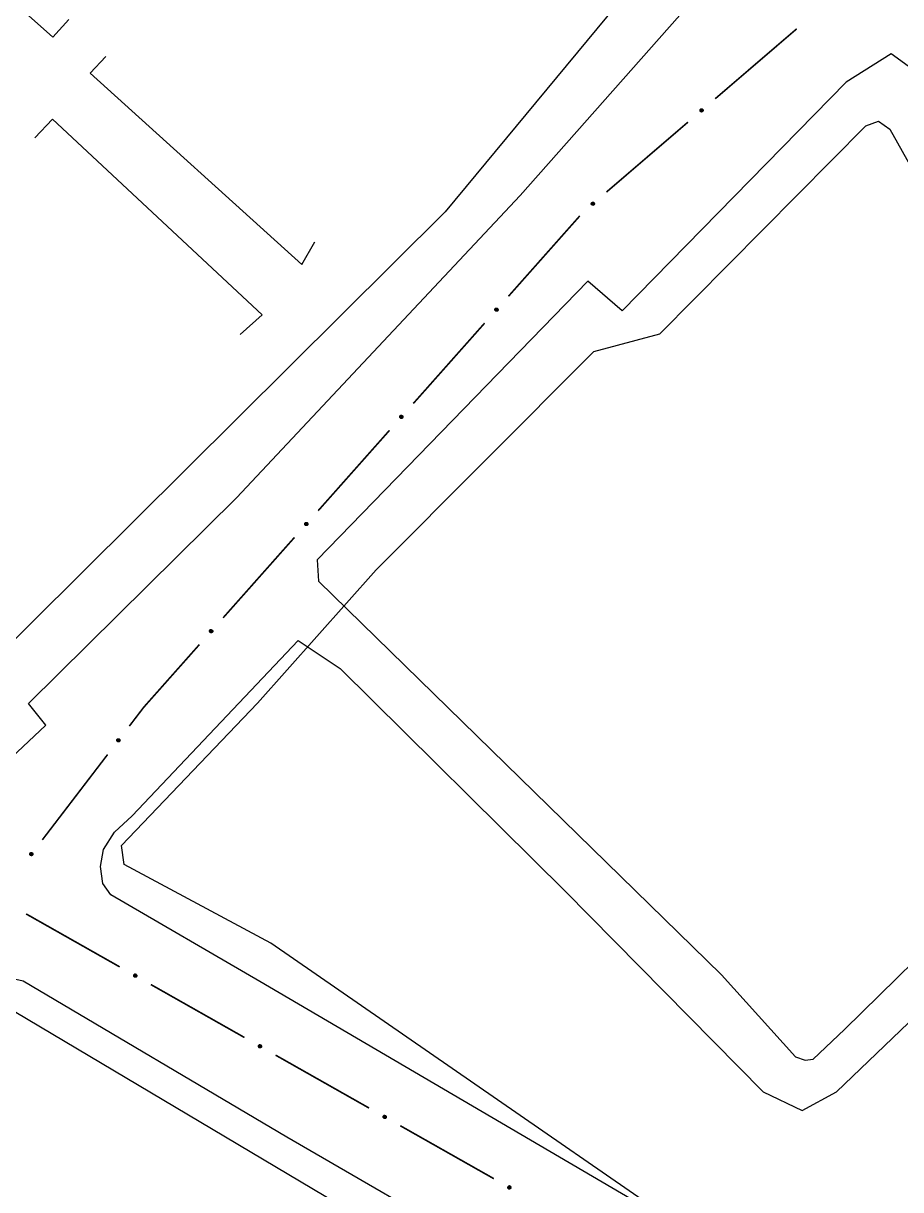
# Model space of a CAD drawing. Extents: x 199577 to 200882, y 4838726 to 4840156.
# Drawn here: x 200677.1 to 200775.1, y 4839317.1 to 4839447.4 of the extents above; entities that cross this region are included whole.
import ezdxf

# ---------------------------------------------------------------- set-up
doc = ezdxf.new("R2010")
doc.units = 0
doc.header["$LTSCALE"] = 1.5
doc.header["$MEASUREMENT"] = 0
for name, color, linetype in [('CD_MALHA_LOTES', 7, 'CONTINUOUS'), ('RU-QUADRA', 210, 'CONTINUOUS'), ('SV-EIXO-RUA-PAV', 20, 'CONTINUOUS'), ('SV-RUA-PAVIM', 7, 'CONTINUOUS')]:
    doc.layers.add(name, color=color, linetype=linetype)

msp = doc.modelspace()

# ---------------------------------------------------------------- linework, layer by layer
at = {"layer": 'CD_MALHA_LOTES', "linetype": 'Continuous', "flags": 128}
for points in [[(200757, 4839465.96), (200724.22, 4839426.37), (200672.16, 4839374.64), (200641.65, 4839392.97), (200507.38, 4839466.05)], [(200704.76, 4839344.66), (200688.38, 4839353.46), (200688.08, 4839355.58), (200703.29, 4839371.46), (200716.52, 4839386.36), (200740.81, 4839410.75), (200748.2, 4839412.73), (200771.19, 4839435.97)], [(200771.19, 4839435.97), (200772.59, 4839436.47), (200773.87, 4839435.59), (200813.17, 4839365.42), (200857.56, 4839290.96)], [(200857.56, 4839290.96), (200857.15, 4839287.86), (200854.99, 4839286.29), (200842.57, 4839282.5), (200829.18, 4839279.03), (200812.94, 4839279.25), (200797.16, 4839283.54), (200772.58, 4839297.75), (200704.76, 4839344.66)], [(200676.1, 4839337.06), (200726.05, 4839307.37), (200726.7, 4839303.12), (200675.96, 4839258.74)]]:
    msp.add_lwpolyline(points, dxfattribs=at)
at = {"layer": 'RU-QUADRA', "linetype": 'Continuous', "flags": 128}
for points in [[(200507.38, 4839466.05), (200536.5, 4839502.37), (200608.14, 4839587.41), (200649.77, 4839636.91), (200660.72, 4839636.45), (200757, 4839465.96), (200724.22, 4839426.37), (200672.16, 4839374.64), (200641.65, 4839392.97)], [(200688.38, 4839353.46), (200688.08, 4839355.58), (200703.29, 4839371.46), (200716.52, 4839386.36), (200740.81, 4839410.75), (200748.2, 4839412.73), (200771.19, 4839435.97), (200772.59, 4839436.47), (200773.87, 4839435.59), (200813.17, 4839365.42), (200857.56, 4839290.96), (200857.15, 4839287.86), (200854.99, 4839286.29), (200842.57, 4839282.5), (200829.18, 4839279.03), (200812.94, 4839279.25), (200797.16, 4839283.54), (200772.58, 4839297.75), (200704.76, 4839344.66)], [(200631.8, 4839293.1), (200667.33, 4839327.56), (200676.1, 4839337.06), (200726.05, 4839307.37), (200726.7, 4839303.12), (200675.96, 4839258.74), (200672.69, 4839258.06), (200668.58, 4839261.37), (200632.11, 4839289.78)]]:
    msp.add_lwpolyline(points, close=True, dxfattribs=at)
at = {"layer": 'SV-EIXO-RUA-PAV', "const_width": 0.18}
for points in [[(200754.363281, 4839438.981935), (200763.467641, 4839446.799264)], [(200742.224135, 4839428.55883), (200751.328495, 4839436.376159)], [(200731.283803, 4839416.917562), (200739.245889, 4839425.895601)], [(200720.667688, 4839404.946843), (200728.629774, 4839413.924882)], [(200710.051573, 4839392.976124), (200718.013659, 4839401.954163)], [(200699.435459, 4839381.005405), (200707.397545, 4839389.983444)], [(200690.58, 4839371.02), (200696.78143, 4839378.012725)], [(200688.968388, 4839368.911899), (200690.183067, 4839370.500784)], [(200690.183067, 4839370.500784), (200690.58, 4839371.02)], [(200679.250957, 4839356.200821), (200686.53903, 4839365.73413)], [(200687.888928, 4839342.0179), (200677.447796, 4839347.932523)], [(200701.810437, 4839334.131737), (200691.369305, 4839340.046359)], [(200715.731947, 4839326.245573), (200705.290815, 4839332.160196)], [(200729.653456, 4839318.35941), (200719.212324, 4839324.274032)]]:
    msp.add_lwpolyline(points, dxfattribs=at)
at = {"layer": 'SV-EIXO-RUA-PAV'}
for points in [[(200752.665167, 4839437.668965), (200752.668185, 4839437.71778), (200752.68076, 4839437.759117), (200752.701172, 4839437.790576), (200752.726459, 4839437.813671), (200752.754989, 4839437.834386), (200752.788361, 4839437.848924), (200752.828974, 4839437.856855), (200752.877964, 4839437.854171), (200752.919463, 4839437.838506), (200752.951375, 4839437.820144), (200752.976976, 4839437.795163), (200752.996635, 4839437.767111), (200753.01059, 4839437.731946), (200753.018225, 4839437.69071), (200753.014335, 4839437.641514), (200753.001728, 4839437.601073), (200752.981185, 4839437.571163), (200752.955909, 4839437.545585), (200752.926528, 4839437.524787), (200752.893687, 4839437.510705), (200752.852155, 4839437.503091), (200752.80365, 4839437.507575), (200752.763171, 4839437.519688), (200752.732981, 4839437.539805), (200752.708359, 4839437.565257), (200752.687235, 4839437.59362), (200752.671224, 4839437.626558), (200752.665167, 4839437.668965)], [(200740.52602, 4839427.24586), (200740.529038, 4839427.294675), (200740.541614, 4839427.336012), (200740.562026, 4839427.367471), (200740.587312, 4839427.390566), (200740.615842, 4839427.411281), (200740.649214, 4839427.425819), (200740.689828, 4839427.43375), (200740.738817, 4839427.431066), (200740.780316, 4839427.415401), (200740.812229, 4839427.397039), (200740.837829, 4839427.372059), (200740.857488, 4839427.344006), (200740.871443, 4839427.308841), (200740.879079, 4839427.267605), (200740.875188, 4839427.218409), (200740.862581, 4839427.177968), (200740.842039, 4839427.148059), (200740.816762, 4839427.12248), (200740.787382, 4839427.101682), (200740.754541, 4839427.0876), (200740.713008, 4839427.079987), (200740.664503, 4839427.08447), (200740.624024, 4839427.096583), (200740.593834, 4839427.1167), (200740.569212, 4839427.142152), (200740.548088, 4839427.170515), (200740.532077, 4839427.203453), (200740.52602, 4839427.24586)], [(200729.779096, 4839415.386763), (200729.775477, 4839415.435538), (200729.78234, 4839415.478197), (200729.798305, 4839415.512129), (200729.820231, 4839415.538436), (200729.845694, 4839415.562822), (200729.87679, 4839415.581745), (200729.915956, 4839415.595102), (200729.964858, 4839415.599076), (200730.008096, 4839415.589174), (200730.0422, 4839415.575302), (200730.070948, 4839415.554018), (200730.094223, 4839415.528885), (200730.112811, 4839415.495934), (200730.12596, 4839415.456111), (200730.128766, 4839415.406842), (200730.12175, 4839415.365066), (200730.105447, 4839415.33265), (200730.083866, 4839415.303885), (200730.057572, 4839415.2793), (200730.02694, 4839415.260901), (200729.986821, 4839415.247735), (200729.938156, 4839415.24561), (200729.89641, 4839415.252131), (200729.863774, 4839415.267975), (200729.835932, 4839415.289859), (200729.811163, 4839415.3151), (200729.79084, 4839415.345567), (200729.779096, 4839415.386763)], [(200719.162982, 4839403.416045), (200719.159362, 4839403.464819), (200719.166225, 4839403.507478), (200719.18219, 4839403.541411), (200719.204116, 4839403.567717), (200719.229579, 4839403.592104), (200719.260676, 4839403.611026), (200719.299841, 4839403.624383), (200719.348743, 4839403.628357), (200719.391981, 4839403.618455), (200719.426086, 4839403.604583), (200719.454833, 4839403.583299), (200719.478109, 4839403.558166), (200719.496696, 4839403.525215), (200719.509845, 4839403.485392), (200719.512651, 4839403.436123), (200719.505636, 4839403.394347), (200719.489332, 4839403.361932), (200719.467752, 4839403.333166), (200719.441458, 4839403.308581), (200719.410826, 4839403.290182), (200719.370707, 4839403.277016), (200719.322041, 4839403.274891), (200719.280295, 4839403.281412), (200719.247659, 4839403.297256), (200719.219818, 4839403.31914), (200719.195048, 4839403.344382), (200719.174725, 4839403.374848), (200719.162982, 4839403.416045)], [(200708.546867, 4839391.445326), (200708.543248, 4839391.4941), (200708.550111, 4839391.536759), (200708.566075, 4839391.570692), (200708.588002, 4839391.596998), (200708.613465, 4839391.621385), (200708.644561, 4839391.640307), (200708.683727, 4839391.653664), (200708.732628, 4839391.657639), (200708.775867, 4839391.647736), (200708.809971, 4839391.633864), (200708.838718, 4839391.61258), (200708.861994, 4839391.587447), (200708.880582, 4839391.554496), (200708.89373, 4839391.514673), (200708.896536, 4839391.465404), (200708.889521, 4839391.423628), (200708.873217, 4839391.391213), (200708.851637, 4839391.362448), (200708.825343, 4839391.337863), (200708.794711, 4839391.319464), (200708.754592, 4839391.306297), (200708.705926, 4839391.304172), (200708.66418, 4839391.310693), (200708.631544, 4839391.326537), (200708.603703, 4839391.348421), (200708.578933, 4839391.373663), (200708.55861, 4839391.40413), (200708.546867, 4839391.445326)], [(200697.930752, 4839379.474607), (200697.927133, 4839379.523381), (200697.933996, 4839379.566041), (200697.949961, 4839379.599973), (200697.971887, 4839379.62628), (200697.99735, 4839379.650666), (200698.028446, 4839379.669589), (200698.067612, 4839379.682946), (200698.116514, 4839379.68692), (200698.159752, 4839379.677017), (200698.193856, 4839379.663145), (200698.222604, 4839379.641861), (200698.245879, 4839379.616728), (200698.264467, 4839379.583777), (200698.277616, 4839379.543955), (200698.280422, 4839379.494685), (200698.273406, 4839379.452909), (200698.257103, 4839379.420494), (200698.235522, 4839379.391729), (200698.209228, 4839379.367144), (200698.178596, 4839379.348745), (200698.138477, 4839379.335578), (200698.089812, 4839379.333453), (200698.048066, 4839379.339974), (200698.01543, 4839379.355819), (200697.987588, 4839379.377702), (200697.962819, 4839379.402944), (200697.942496, 4839379.433411), (200697.930752, 4839379.474607)], [(200687.578994, 4839367.275725), (200687.571837, 4839367.324107), (200687.575579, 4839367.367152), (200687.589034, 4839367.402156), (200687.608989, 4839367.429987), (200687.632611, 4839367.456161), (200687.662249, 4839367.477295), (200687.70034, 4839367.493465), (200687.748823, 4839367.500985), (200687.792667, 4839367.494253), (200687.82769, 4839367.482898), (200687.857909, 4839367.463761), (200687.882951, 4839367.440388), (200687.903885, 4839367.408876), (200687.919895, 4839367.370115), (200687.926277, 4839367.32118), (200687.922319, 4839367.279004), (200687.908415, 4839367.245489), (200687.888984, 4839367.215231), (200687.864548, 4839367.188798), (200687.835335, 4839367.168221), (200687.79628, 4839367.152171), (200687.747897, 4839367.146513), (200687.705788, 4839367.14998), (200687.672086, 4839367.163409), (200687.642727, 4839367.18321), (200687.616187, 4839367.206584), (200687.593702, 4839367.235492), (200687.578994, 4839367.275725)], [(200677.861562, 4839354.564646), (200677.854405, 4839354.613028), (200677.858148, 4839354.656074), (200677.871603, 4839354.691077), (200677.891558, 4839354.718909), (200677.91518, 4839354.745082), (200677.944817, 4839354.766216), (200677.982908, 4839354.782386), (200678.031391, 4839354.789906), (200678.075235, 4839354.783174), (200678.110258, 4839354.771819), (200678.140477, 4839354.752682), (200678.165519, 4839354.729309), (200678.186454, 4839354.697797), (200678.202464, 4839354.659036), (200678.208845, 4839354.610101), (200678.204887, 4839354.567926), (200678.190984, 4839354.53441), (200678.171552, 4839354.504152), (200678.147116, 4839354.47772), (200678.117903, 4839354.457142), (200678.078848, 4839354.441093), (200678.030466, 4839354.435434), (200677.988356, 4839354.438902), (200677.954654, 4839354.45233), (200677.925295, 4839354.472132), (200677.898755, 4839354.495505), (200677.87627, 4839354.524413), (200677.861562, 4839354.564646)], [(200689.699875, 4839340.865531), (200689.652928, 4839340.851819), (200689.609776, 4839340.849635), (200689.57326, 4839340.858172), (200689.542959, 4839340.87413), (200689.513798, 4839340.893947), (200689.488807, 4839340.920413), (200689.467575, 4839340.955932), (200689.45349, 4839341.00293), (200689.454157, 4839341.047282), (200689.460612, 4839341.08353), (200689.475432, 4839341.116084), (200689.495158, 4839341.144089), (200689.523508, 4839341.16914), (200689.559713, 4839341.190305), (200689.607314, 4839341.203324), (200689.649634, 4839341.205176), (200689.684737, 4839341.195991), (200689.717371, 4839341.180884), (200689.746899, 4839341.160295), (200689.771281, 4839341.134174), (200689.792525, 4839341.097683), (200689.804753, 4839341.050531), (200689.807082, 4839341.008343), (200689.798392, 4839340.97312), (200689.782796, 4839340.941327), (200689.763275, 4839340.911838), (200689.737716, 4839340.885608), (200689.699875, 4839340.865531)], [(200703.621385, 4839332.979368), (200703.574438, 4839332.965656), (200703.531285, 4839332.963471), (200703.494769, 4839332.972008), (200703.464468, 4839332.987966), (200703.435308, 4839333.007783), (200703.410316, 4839333.03425), (200703.389085, 4839333.069768), (200703.374999, 4839333.116766), (200703.375667, 4839333.161119), (200703.382121, 4839333.197366), (200703.396942, 4839333.22992), (200703.416668, 4839333.257926), (200703.445018, 4839333.282977), (200703.481223, 4839333.304141), (200703.528824, 4839333.317161), (200703.571144, 4839333.319012), (200703.606247, 4839333.309827), (200703.63888, 4839333.29472), (200703.668408, 4839333.274132), (200703.692791, 4839333.248011), (200703.714035, 4839333.21152), (200703.726262, 4839333.164367), (200703.728591, 4839333.122179), (200703.719901, 4839333.086957), (200703.704305, 4839333.055164), (200703.684784, 4839333.025674), (200703.659226, 4839332.999444), (200703.621385, 4839332.979368)], [(200717.542894, 4839325.093204), (200717.495947, 4839325.079492), (200717.452795, 4839325.077308), (200717.416279, 4839325.085845), (200717.385978, 4839325.101803), (200717.356817, 4839325.12162), (200717.331826, 4839325.148086), (200717.310594, 4839325.183605), (200717.296509, 4839325.230603), (200717.297176, 4839325.274955), (200717.303631, 4839325.311203), (200717.318451, 4839325.343757), (200717.338177, 4839325.371762), (200717.366527, 4839325.396813), (200717.402732, 4839325.417978), (200717.450333, 4839325.430997), (200717.492653, 4839325.432849), (200717.527756, 4839325.423664), (200717.56039, 4839325.408557), (200717.589918, 4839325.387968), (200717.6143, 4839325.361847), (200717.635544, 4839325.325356), (200717.647772, 4839325.278204), (200717.6501, 4839325.236016), (200717.641411, 4839325.200793), (200717.625815, 4839325.169), (200717.606294, 4839325.139511), (200717.580735, 4839325.113281), (200717.542894, 4839325.093204)], [(200731.464403, 4839317.207041), (200731.417456, 4839317.193329), (200731.374304, 4839317.191144), (200731.337788, 4839317.199681), (200731.307487, 4839317.215639), (200731.278327, 4839317.235456), (200731.253335, 4839317.261923), (200731.232104, 4839317.297441), (200731.218018, 4839317.344439), (200731.218686, 4839317.388792), (200731.22514, 4839317.425039), (200731.239961, 4839317.457593), (200731.259687, 4839317.485599), (200731.288037, 4839317.51065), (200731.324242, 4839317.531814), (200731.371843, 4839317.544834), (200731.414163, 4839317.546685), (200731.449266, 4839317.5375), (200731.481899, 4839317.522393), (200731.511427, 4839317.501805), (200731.53581, 4839317.475684), (200731.557054, 4839317.439193), (200731.569281, 4839317.39204), (200731.57161, 4839317.349852), (200731.56292, 4839317.31463), (200731.547324, 4839317.282837), (200731.527803, 4839317.253347), (200731.502245, 4839317.227117), (200731.464403, 4839317.207041)]]:
    msp.add_lwpolyline(points, close=True, dxfattribs=at)
for points in [[(200752.665167, 4839437.668965), (200752.828974, 4839437.856855)], [(200752.667891, 4839437.695488), (200752.803331, 4839437.847752)], [(200752.668185, 4839437.71778), (200752.788361, 4839437.848924)], [(200752.670005, 4839437.646945), (200752.852021, 4839437.85179)], [(200752.671224, 4839437.626558), (200752.877964, 4839437.854171)], [(200752.675252, 4839437.741375), (200752.765601, 4839437.835139)], [(200752.68076, 4839437.759117), (200752.754989, 4839437.834386)], [(200752.68291, 4839437.613063), (200752.894949, 4839437.843687)], [(200752.687235, 4839437.59362), (200752.919463, 4839437.838506)], [(200752.699957, 4839437.582737), (200752.930483, 4839437.827437)], [(200752.708359, 4839437.565257), (200752.951375, 4839437.820144)], [(200752.722922, 4839437.553896), (200752.964544, 4839437.804526)], [(200752.732981, 4839437.539805), (200752.976976, 4839437.795163)], [(200752.75121, 4839437.531424), (200752.984842, 4839437.778791)], [(200752.763171, 4839437.519688), (200752.996635, 4839437.767111)], [(200752.78571, 4839437.514285), (200753.000707, 4839437.745651)], [(200752.80365, 4839437.507575), (200753.01059, 4839437.731946)], [(200752.829819, 4839437.508995), (200753.012431, 4839437.708957)], [(200752.852155, 4839437.503091), (200753.018225, 4839437.69071)], [(200752.875549, 4839437.512291), (200753.010697, 4839437.660706)], [(200752.893687, 4839437.510705), (200753.014335, 4839437.641514)], [(200752.912987, 4839437.521055), (200753.003482, 4839437.616743)], [(200752.926528, 4839437.524787), (200753.001728, 4839437.601073)], [(200740.52602, 4839427.24586), (200740.689828, 4839427.43375)], [(200740.528744, 4839427.272383), (200740.664184, 4839427.424647)], [(200740.529038, 4839427.294675), (200740.649214, 4839427.425819)], [(200740.530858, 4839427.22384), (200740.712874, 4839427.428685)], [(200740.532077, 4839427.203453), (200740.738817, 4839427.431066)], [(200740.536105, 4839427.318271), (200740.626454, 4839427.412034)], [(200740.541614, 4839427.336012), (200740.615842, 4839427.411281)], [(200740.543764, 4839427.189958), (200740.755802, 4839427.420582)], [(200740.548088, 4839427.170515), (200740.780316, 4839427.415401)], [(200740.56081, 4839427.159632), (200740.791337, 4839427.404332)], [(200740.569212, 4839427.142152), (200740.812229, 4839427.397039)], [(200740.583775, 4839427.130791), (200740.825397, 4839427.381421)], [(200740.593834, 4839427.1167), (200740.837829, 4839427.372059)], [(200740.612063, 4839427.108319), (200740.845696, 4839427.355686)], [(200740.624024, 4839427.096583), (200740.857488, 4839427.344006)], [(200740.646563, 4839427.09118), (200740.861561, 4839427.322547)], [(200740.664503, 4839427.08447), (200740.871443, 4839427.308841)], [(200740.690672, 4839427.08589), (200740.873284, 4839427.285852)], [(200740.713008, 4839427.079987), (200740.879079, 4839427.267605)], [(200740.736402, 4839427.089186), (200740.87155, 4839427.237601)], [(200740.754541, 4839427.0876), (200740.875188, 4839427.218409)], [(200740.77384, 4839427.09795), (200740.864335, 4839427.193638)], [(200740.787382, 4839427.101682), (200740.862581, 4839427.177968)], [(200729.775477, 4839415.435538), (200729.87679, 4839415.581745)], [(200729.778204, 4839415.413411), (200729.891781, 4839415.582611)], [(200729.779096, 4839415.386763), (200729.915956, 4839415.595102)], [(200729.779284, 4839415.459873), (200729.856107, 4839415.565006)], [(200729.78234, 4839415.478197), (200729.845694, 4839415.562822)], [(200729.786871, 4839415.365601), (200729.939476, 4839415.593204)], [(200729.79084, 4839415.345567), (200729.964858, 4839415.599076)], [(200729.804245, 4839415.333779), (200729.983106, 4839415.590988)], [(200729.811163, 4839415.3151), (200730.008096, 4839415.589174)], [(200729.825241, 4839415.30604), (200730.020513, 4839415.579699)], [(200729.835932, 4839415.289859), (200730.0422, 4839415.575302)], [(200729.8519, 4839415.280574), (200730.057362, 4839415.56161)], [(200729.863774, 4839415.267975), (200730.070948, 4839415.554018)], [(200729.88297, 4839415.262139), (200730.080958, 4839415.538861)], [(200729.89641, 4839415.252131), (200730.094223, 4839415.528885)], [(200729.919472, 4839415.249829), (200730.101164, 4839415.508175)], [(200729.938156, 4839415.24561), (200730.112811, 4839415.495934)], [(200729.963892, 4839415.25056), (200730.117748, 4839415.473405)], [(200729.986821, 4839415.247735), (200730.12596, 4839415.456111)], [(200730.008755, 4839415.260017), (200730.122563, 4839415.425364)], [(200730.02694, 4839415.260901), (200730.128766, 4839415.406842)], [(200730.04466, 4839415.273769), (200730.121367, 4839415.380829)], [(200730.057572, 4839415.2793), (200730.12175, 4839415.365066)], [(200719.159362, 4839403.464819), (200719.260676, 4839403.611026)], [(200719.16209, 4839403.442692), (200719.275667, 4839403.611892)], [(200719.162982, 4839403.416045), (200719.299841, 4839403.624383)], [(200719.16317, 4839403.489154), (200719.239992, 4839403.594287)], [(200719.166225, 4839403.507478), (200719.229579, 4839403.592104)], [(200719.170757, 4839403.394882), (200719.323361, 4839403.622485)], [(200719.174725, 4839403.374848), (200719.348743, 4839403.628357)], [(200719.188131, 4839403.36306), (200719.366991, 4839403.620269)], [(200719.195048, 4839403.344382), (200719.391981, 4839403.618455)], [(200719.209126, 4839403.335321), (200719.404399, 4839403.60898)], [(200719.219818, 4839403.31914), (200719.426086, 4839403.604583)], [(200719.235785, 4839403.309855), (200719.441248, 4839403.590892)], [(200719.247659, 4839403.297256), (200719.454833, 4839403.583299)], [(200719.266855, 4839403.29142), (200719.464844, 4839403.568142)], [(200719.280295, 4839403.281412), (200719.478109, 4839403.558166)], [(200719.303357, 4839403.27911), (200719.485049, 4839403.537456)], [(200719.322041, 4839403.274891), (200719.496696, 4839403.525215)], [(200719.347777, 4839403.279841), (200719.501634, 4839403.502686)], [(200719.370707, 4839403.277016), (200719.509845, 4839403.485392)], [(200719.39264, 4839403.289298), (200719.506448, 4839403.454645)], [(200719.410826, 4839403.290182), (200719.512651, 4839403.436123)], [(200719.428546, 4839403.303051), (200719.505252, 4839403.41011)], [(200719.441458, 4839403.308581), (200719.505636, 4839403.394347)], [(200708.543248, 4839391.4941), (200708.644561, 4839391.640307)], [(200708.545975, 4839391.471974), (200708.659552, 4839391.641173)], [(200708.546867, 4839391.445326), (200708.683727, 4839391.653664)], [(200708.547055, 4839391.518435), (200708.623877, 4839391.623568)], [(200708.550111, 4839391.536759), (200708.613465, 4839391.621385)], [(200708.554642, 4839391.424164), (200708.707247, 4839391.651767)], [(200708.55861, 4839391.40413), (200708.732628, 4839391.657639)], [(200708.572016, 4839391.392341), (200708.750876, 4839391.64955)], [(200708.578933, 4839391.373663), (200708.775867, 4839391.647736)], [(200708.593012, 4839391.364603), (200708.788284, 4839391.638261)], [(200708.603703, 4839391.348421), (200708.809971, 4839391.633864)], [(200708.61967, 4839391.339137), (200708.825133, 4839391.620173)], [(200708.631544, 4839391.326537), (200708.838718, 4839391.61258)], [(200708.65074, 4839391.320701), (200708.848729, 4839391.597423)], [(200708.66418, 4839391.310693), (200708.861994, 4839391.587447)], [(200708.687243, 4839391.308392), (200708.868935, 4839391.566737)], [(200708.705926, 4839391.304172), (200708.880582, 4839391.554496)], [(200708.731662, 4839391.309122), (200708.885519, 4839391.531968)], [(200708.754592, 4839391.306297), (200708.89373, 4839391.514673)], [(200708.776525, 4839391.318579), (200708.890333, 4839391.483926)], [(200708.794711, 4839391.319464), (200708.896536, 4839391.465404)], [(200708.812431, 4839391.332332), (200708.889138, 4839391.439391)], [(200708.825343, 4839391.337863), (200708.889521, 4839391.423628)], [(200697.927133, 4839379.523381), (200698.028446, 4839379.669589)], [(200697.92986, 4839379.501255), (200698.043437, 4839379.670455)], [(200697.930752, 4839379.474607), (200698.067612, 4839379.682946)], [(200697.93094, 4839379.547716), (200698.007762, 4839379.65285)], [(200697.933996, 4839379.566041), (200697.99735, 4839379.650666)], [(200697.938527, 4839379.453445), (200698.091132, 4839379.681048)], [(200697.942496, 4839379.433411), (200698.116514, 4839379.68692)], [(200697.955901, 4839379.421622), (200698.134762, 4839379.678831)], [(200697.962819, 4839379.402944), (200698.159752, 4839379.677017)], [(200697.976897, 4839379.393884), (200698.172169, 4839379.667543)], [(200697.987588, 4839379.377702), (200698.193856, 4839379.663145)], [(200698.003556, 4839379.368418), (200698.209018, 4839379.649454)], [(200698.01543, 4839379.355819), (200698.222604, 4839379.641861)], [(200698.034626, 4839379.349983), (200698.232614, 4839379.626704)], [(200698.048066, 4839379.339974), (200698.245879, 4839379.616728)], [(200698.071128, 4839379.337673), (200698.25282, 4839379.596018)], [(200698.089812, 4839379.333453), (200698.264467, 4839379.583777)], [(200698.115548, 4839379.338404), (200698.269404, 4839379.561249)], [(200698.138477, 4839379.335578), (200698.277616, 4839379.543955)], [(200698.160411, 4839379.34786), (200698.274219, 4839379.513208)], [(200698.178596, 4839379.348745), (200698.280422, 4839379.494685)], [(200698.196316, 4839379.361613), (200698.273023, 4839379.468673)], [(200698.209228, 4839379.367144), (200698.273406, 4839379.452909)], [(200687.571837, 4839367.324107), (200687.662249, 4839367.477295)], [(200687.573864, 4839367.348654), (200687.642837, 4839367.459096)], [(200687.575579, 4839367.367152), (200687.632611, 4839367.456161)], [(200687.576166, 4839367.302237), (200687.677137, 4839367.479249)], [(200687.578994, 4839367.275725), (200687.70034, 4839367.493465)], [(200687.588287, 4839367.255184), (200687.723935, 4839367.493283)], [(200687.593702, 4839367.235492), (200687.748823, 4839367.500985)], [(200687.60793, 4839367.22471), (200687.767611, 4839367.494245)], [(200687.616187, 4839367.206584), (200687.792667, 4839367.494253)], [(200687.630887, 4839367.198571), (200687.80574, 4839367.485707)], [(200687.642727, 4839367.18321), (200687.82769, 4839367.482898)], [(200687.659327, 4839367.175112), (200687.843807, 4839367.470346)], [(200687.672086, 4839367.163409), (200687.857909, 4839367.463761)], [(200687.691655, 4839367.158985), (200687.868995, 4839367.449372)], [(200687.705788, 4839367.14998), (200687.882951, 4839367.440388)], [(200687.728956, 4839367.149362), (200687.891379, 4839367.420237)], [(200687.747897, 4839367.146513), (200687.903885, 4839367.408876)], [(200687.773205, 4839367.153322), (200687.910448, 4839367.386766)], [(200687.79628, 4839367.152171), (200687.919895, 4839367.370115)], [(200687.817262, 4839367.166016), (200687.918743, 4839367.339202)], [(200687.835335, 4839367.168221), (200687.926277, 4839367.32118)], [(200687.852072, 4839367.182343), (200687.92079, 4839367.294698)], [(200687.864548, 4839367.188798), (200687.922319, 4839367.279004)], [(200677.854405, 4839354.613028), (200677.944817, 4839354.766216)], [(200677.856433, 4839354.637575), (200677.925406, 4839354.748017)], [(200677.858148, 4839354.656074), (200677.91518, 4839354.745082)], [(200677.858735, 4839354.591159), (200677.959706, 4839354.76817)], [(200677.861562, 4839354.564646), (200677.982908, 4839354.782386)], [(200677.870856, 4839354.544105), (200678.006504, 4839354.782204)], [(200677.87627, 4839354.524413), (200678.031391, 4839354.789906)], [(200677.890498, 4839354.513631), (200678.050179, 4839354.783166)], [(200677.898755, 4839354.495505), (200678.075235, 4839354.783174)], [(200677.913455, 4839354.487493), (200678.088309, 4839354.774628)], [(200677.925295, 4839354.472132), (200678.110258, 4839354.771819)], [(200677.941895, 4839354.464033), (200678.126376, 4839354.759267)], [(200677.954654, 4839354.45233), (200678.140477, 4839354.752682)], [(200677.974224, 4839354.447906), (200678.151564, 4839354.738294)], [(200677.988356, 4839354.438902), (200678.165519, 4839354.729309)], [(200678.011525, 4839354.438283), (200678.173947, 4839354.709158)], [(200678.030466, 4839354.435434), (200678.186454, 4839354.697797)], [(200678.055774, 4839354.442243), (200678.193016, 4839354.675687)], [(200678.078848, 4839354.441093), (200678.202464, 4839354.659036)], [(200678.09983, 4839354.454937), (200678.201312, 4839354.628123)], [(200678.117903, 4839354.457142), (200678.208845, 4839354.610101)], [(200678.134641, 4839354.471265), (200678.203358, 4839354.583619)], [(200678.147116, 4839354.47772), (200678.204887, 4839354.567926)], [(200689.737716, 4839340.885608), (200689.45349, 4839341.00293)], [(200689.763275, 4839340.911838), (200689.454157, 4839341.047282)], [(200689.74645, 4839340.901177), (200689.457595, 4839341.022463)], [(200689.782796, 4839340.941327), (200689.460612, 4839341.08353)], [(200689.7692, 4839340.927496), (200689.460834, 4839341.061403)], [(200689.718951, 4839340.877549), (200689.464526, 4839340.97933)], [(200689.699875, 4839340.865531), (200689.467575, 4839340.955932)], [(200689.788546, 4839340.95888), (200689.47084, 4839341.101214)], [(200689.798392, 4839340.97312), (200689.475432, 4839341.116084)], [(200689.673999, 4839340.859101), (200689.484833, 4839340.934894)], [(200689.800096, 4839340.993111), (200689.488169, 4839341.129035)], [(200689.652928, 4839340.851819), (200689.488807, 4839340.920413)], [(200689.807082, 4839341.008343), (200689.495158, 4839341.144089)], [(200689.628334, 4839340.850468), (200689.509491, 4839340.903675)], [(200689.609776, 4839340.849635), (200689.513798, 4839340.893947)], [(200689.804523, 4839341.031378), (200689.513966, 4839341.155196)], [(200689.804753, 4839341.050531), (200689.523508, 4839341.16914)], [(200689.794544, 4839341.074669), (200689.544512, 4839341.178667)], [(200689.792525, 4839341.097683), (200689.559713, 4839341.190305)], [(200689.775939, 4839341.116573), (200689.590493, 4839341.193395)], [(200689.771281, 4839341.134174), (200689.607314, 4839341.203324)], [(200689.755001, 4839341.148821), (200689.634298, 4839341.201513)], [(200689.746899, 4839341.160295), (200689.649634, 4839341.205176)], [(200703.659226, 4839332.999444), (200703.374999, 4839333.116766)], [(200703.684784, 4839333.025674), (200703.375667, 4839333.161119)], [(200703.667959, 4839333.015014), (200703.379104, 4839333.1363)], [(200703.704305, 4839333.055164), (200703.382121, 4839333.197366)], [(200703.690709, 4839333.041332), (200703.382343, 4839333.175239)], [(200703.64046, 4839332.991385), (200703.386036, 4839333.093167)], [(200703.621385, 4839332.979368), (200703.389085, 4839333.069768)], [(200703.710056, 4839333.072716), (200703.392349, 4839333.21505)], [(200703.719901, 4839333.086957), (200703.396942, 4839333.22992)], [(200703.595509, 4839332.972938), (200703.406343, 4839333.04873)], [(200703.721606, 4839333.106948), (200703.409678, 4839333.242872)], [(200703.574438, 4839332.965656), (200703.410316, 4839333.03425)], [(200703.728591, 4839333.122179), (200703.416668, 4839333.257926)], [(200703.549844, 4839332.964304), (200703.431001, 4839333.017512)], [(200703.531285, 4839332.963471), (200703.435308, 4839333.007783)], [(200703.726032, 4839333.145215), (200703.435475, 4839333.269033)], [(200703.726262, 4839333.164367), (200703.445018, 4839333.282977)], [(200703.716054, 4839333.188505), (200703.466021, 4839333.292504)], [(200703.714035, 4839333.21152), (200703.481223, 4839333.304141)], [(200703.697449, 4839333.230409), (200703.512002, 4839333.307231)], [(200703.692791, 4839333.248011), (200703.528824, 4839333.317161)], [(200703.67651, 4839333.262657), (200703.555807, 4839333.31535)], [(200703.668408, 4839333.274132), (200703.571144, 4839333.319012)], [(200717.580735, 4839325.113281), (200717.296509, 4839325.230603)], [(200717.606294, 4839325.139511), (200717.297176, 4839325.274955)], [(200717.589469, 4839325.12885), (200717.300614, 4839325.250136)], [(200717.625815, 4839325.169), (200717.303631, 4839325.311203)], [(200717.612219, 4839325.155169), (200717.303853, 4839325.289076)], [(200717.561969, 4839325.105222), (200717.307545, 4839325.207003)], [(200717.542894, 4839325.093204), (200717.310594, 4839325.183605)], [(200717.631565, 4839325.186553), (200717.313859, 4839325.328887)], [(200717.641411, 4839325.200793), (200717.318451, 4839325.343757)], [(200717.517018, 4839325.086774), (200717.327852, 4839325.162567)], [(200717.643115, 4839325.220784), (200717.331187, 4839325.356708)], [(200717.495947, 4839325.079492), (200717.331826, 4839325.148086)], [(200717.6501, 4839325.236016), (200717.338177, 4839325.371762)], [(200717.471353, 4839325.078141), (200717.35251, 4839325.131348)], [(200717.452795, 4839325.077308), (200717.356817, 4839325.12162)], [(200717.647542, 4839325.259051), (200717.356985, 4839325.382869)], [(200717.647772, 4839325.278204), (200717.366527, 4839325.396813)], [(200717.637563, 4839325.302342), (200717.387531, 4839325.40634)], [(200717.635544, 4839325.325356), (200717.402732, 4839325.417978)], [(200717.618958, 4839325.344246), (200717.433512, 4839325.421068)], [(200717.6143, 4839325.361847), (200717.450333, 4839325.430997)], [(200717.59802, 4839325.376494), (200717.477317, 4839325.429186)], [(200717.589918, 4839325.387968), (200717.492653, 4839325.432849)], [(200731.502245, 4839317.227117), (200731.218018, 4839317.344439)], [(200731.527803, 4839317.253347), (200731.218686, 4839317.388792)], [(200731.510978, 4839317.242687), (200731.222123, 4839317.363973)], [(200731.547324, 4839317.282837), (200731.22514, 4839317.425039)], [(200731.533728, 4839317.269006), (200731.225362, 4839317.402912)], [(200731.483479, 4839317.219058), (200731.229055, 4839317.32084)], [(200731.464403, 4839317.207041), (200731.232104, 4839317.297441)], [(200731.553074, 4839317.300389), (200731.235368, 4839317.442723)], [(200731.56292, 4839317.31463), (200731.239961, 4839317.457593)], [(200731.438528, 4839317.200611), (200731.249362, 4839317.276403)], [(200731.564625, 4839317.334621), (200731.252697, 4839317.470545)], [(200731.417456, 4839317.193329), (200731.253335, 4839317.261923)], [(200731.57161, 4839317.349852), (200731.259687, 4839317.485599)], [(200731.392863, 4839317.191977), (200731.27402, 4839317.245185)], [(200731.374304, 4839317.191144), (200731.278327, 4839317.235456)], [(200731.569051, 4839317.372888), (200731.278494, 4839317.496706)], [(200731.569281, 4839317.39204), (200731.288037, 4839317.51065)], [(200731.559072, 4839317.416178), (200731.30904, 4839317.520177)], [(200731.557054, 4839317.439193), (200731.324242, 4839317.531814)], [(200731.540467, 4839317.458082), (200731.355021, 4839317.534904)], [(200731.53581, 4839317.475684), (200731.371843, 4839317.544834)], [(200731.519529, 4839317.490331), (200731.398826, 4839317.543023)], [(200731.511427, 4839317.501805), (200731.414163, 4839317.546685)]]:
    msp.add_lwpolyline(points, dxfattribs=at)
at = {"layer": 'SV-RUA-PAVIM', "linetype": 'Continuous'}
for points in [[(200643.21, 4839639.37, 11.9), (200644.54, 4839636.45, 11.9), (200500.09, 4839466.66, 11.9), (200497.97, 4839468.25, 11.9), (200496.05, 4839461.53, 11.9), (200500.36, 4839455.3, 11.9), (200660.95, 4839362.79, 11.9), (200667.18, 4839359.91, 11.9), (200671.97, 4839361.83, 11.9), (200679.64, 4839369.02, 11.9), (200677.72, 4839371.42, 11.9), (200700.93, 4839394.42, 11.9), (200732.59, 4839428.17, 11.9), (200754.42, 4839452.91, 11.9), (200757.3, 4839454.82, 11.9), (200762.57, 4839457.22, 11.9), (200762.57, 4839465.85, 11.9), (200758.26, 4839473.04, 11.9), (200662.39, 4839640.33, 11.9), (200659.78, 4839643.64, 11.9), (200656.63, 4839645.61, 11.9), (200652.16, 4839645.7, 11.9), (200647.53, 4839643.69, 11.9)], [(200768.97, 4839440.82, 8.03), (200743.97, 4839415.3, 10.42), (200740.16, 4839418.6, 10.42), (200709.92, 4839387.48, 10.42), (200710.07, 4839385.09, 10.42), (200755.06, 4839341.13, 9.42), (200763.32, 4839331.96, 9.42), (200764.39, 4839331.6, 9.42), (200765.29, 4839331.7, 9.42), (200768.79, 4839335.04, 9.42), (200809.76, 4839375.24, 8.88), (200811.06, 4839377.02, 8.88), (200809.67, 4839381.02, 8.88), (200777.13, 4839441.74, 8.88), (200774, 4839444, 8.88)], [(200676.42, 4839257.1, 10.49), (200723.41, 4839297.69, 10.65), (200726.41, 4839299.43, 10.65), (200729.01, 4839299.75, 10.84), (200731.39, 4839299.64, 11.02), (200735.03, 4839298.62, 10.85), (200733.27, 4839305.2, 10.81), (200731.4, 4839308.3, 10.82), (200728.77, 4839310.1, 10.82), (200706.53, 4839322.99, 10.84), (200677.1, 4839340.42, 10.19), (200674.79, 4839340.94, 10.19), (200673.12, 4839340.39, 10.19), (200670.47, 4839337.93, 10.19), (200659.43, 4839325.81, 10.19), (200628.42, 4839294.22, 6.69), (200628.21, 4839292.75, 6.69), (200628.45, 4839291.39, 6.69), (200629.37, 4839290.03, 6.69), (200659.96, 4839265.9, 7.56), (200671.49, 4839256.77, 7.56), (200673.15, 4839256.33, 7.56), (200674.84, 4839256.33, 7.56)]]:
    msp.add_polyline3d(points, close=True, dxfattribs=at)
for points in [[(200659.7, 4839467.46, 12.3), (200658.23, 4839465.63, 12), (200680.42, 4839445.87, 11.16), (200682.23, 4839447.82, 11.16)], [(200686.33, 4839443.7, 10.43), (200684.59, 4839441.84, 10.44), (200708.21, 4839420.47, 10.45), (200709.66, 4839423, 10.45)], [(200701.33, 4839412.64, 10.45), (200703.8, 4839414.86, 10.45), (200680.39, 4839436.71, 10.44), (200678.42, 4839434.63, 10.44)], [(200703.54, 4839340.4, 10.42), (200686.9, 4839350.07, 10.42), (200685.99, 4839351.33, 10.42), (200685.75, 4839353.21, 10.42), (200686.09, 4839355.13, 10.42), (200687.3, 4839357.05, 10.42), (200689.29, 4839358.9, 10.42), (200707.82, 4839378.48, 10.42), (200712.51, 4839375.35, 10.42), (200737.61, 4839350.49, 10.42), (200759.73, 4839328.05, 10.42), (200764.08, 4839325.96, 10.42), (200767.91, 4839328.05, 10.42)], [(200767.91, 4839328.05, 9.56), (200813.4, 4839371.69, 8.51), (200815.41, 4839371.89, 8.51), (200817.32, 4839371.37, 8.51), (200845.77, 4839318.13, 8.51), (200867.86, 4839276.98, 8.51), (200868.03, 4839273.16, 8.51), (200866.12, 4839269.85, 8.51), (200861.6, 4839267.94, 8.51), (200849.94, 4839267.59, 8.51), (200841.59, 4839266.54, 8.51), (200836.37, 4839266.02, 8.51), (200832.2, 4839267.07, 8.51), (200829.41, 4839268.63, 8.51), (200773.04, 4839299.6, 8.51), (200703.54, 4839340.4, 8.51)]]:
    msp.add_polyline3d(points, dxfattribs=at)

doc.saveas('drawing.dxf')
